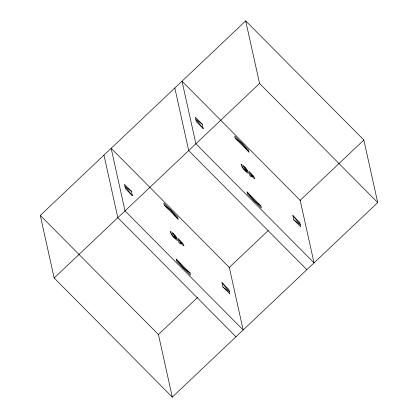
<?xml version="1.0" encoding="UTF-8"?>
<svg xmlns="http://www.w3.org/2000/svg" width="418" height="418" viewBox="0 0 418 418"><rect width="100%" height="100%" fill="white"/><g stroke="black" fill="none" stroke-linecap="round" stroke-linejoin="round"><path stroke-width="0.63" d="M40.285 215.422L245.7 20.9L363.848 140.009L377.715 202.578L172.3 397.1L54.152 277.991L40.285 215.422L158.432 334.531L172.3 397.1M54.152 277.991L259.568 83.469L245.7 20.9M158.432 334.531L197.714 297.334M228.954 267.75L268.236 230.548M299.952 200.52L363.848 140.009M235.172 138.191L241.578 142.946L248.956 152.084L248.47 149.895L234.686 135.996L235.172 138.191L248.956 152.084M202.255 124.193L195.849 119.433L203.226 128.572L202.255 124.193L195.363 117.244L196.335 121.622L203.226 128.572M293.802 219.889L300.213 224.649L292.835 215.51L293.802 219.889L300.699 226.838L299.727 222.46L292.835 215.51M260.884 205.891L254.478 201.136L247.101 191.998L247.587 194.187L261.37 208.08L260.884 205.891L247.101 191.998M164.305 205.301L170.711 210.055L178.089 219.194L177.603 217.005L163.819 203.111L164.305 205.301L178.089 219.194M131.383 191.303L124.977 186.543L132.354 195.681L131.383 191.303L124.491 184.354L125.463 188.732L132.354 195.681M222.935 286.999L229.341 291.759L221.963 282.62L222.935 286.999L229.827 293.948L228.855 289.57L221.963 282.62M190.018 273.001L183.612 268.246L176.234 259.108L176.72 261.297L190.504 275.196L190.018 273.001L176.234 259.108M259.568 83.469L377.715 202.578M306.849 269.688L188.701 150.579L174.828 88.01M235.982 336.798L117.834 217.689L103.962 155.12M182.358 243.762L179.886 241.745L179.62 240.543L182.358 243.762M253.224 176.652L250.758 174.635L250.492 173.433L253.224 176.652M170.246 231.687C171.103 235.475 174.51 238.302 177.441 240.622L177.065 238.934L173.888 235.731L174.045 236.447L175.853 238.683C169.651 233.521 170.931 230.229 176.793 238.046C175.252 235.689 173.01 232 170.246 231.687M241.113 164.572C241.975 168.365 245.376 171.192 248.308 173.512L247.931 171.824L244.755 168.621L244.911 169.332L246.719 171.573C240.517 166.411 241.797 163.119 247.665 170.936C246.124 168.574 243.877 164.891 241.113 164.572M183.889 245.58L182.896 245.23L180.048 242.466L180.404 244.065L178.93 242.576L177.99 238.344L182.734 243.292L183.889 245.58M254.761 178.47L253.763 178.12L250.915 175.356L251.27 176.955L249.797 175.466L248.856 171.234L253.601 176.182L254.761 178.47M300.166 200.311L182.018 81.202L195.89 143.771L314.038 262.88L300.166 200.311M229.299 267.421L111.151 148.312L125.024 210.881L243.171 329.99L229.299 267.421"/></g></svg>
